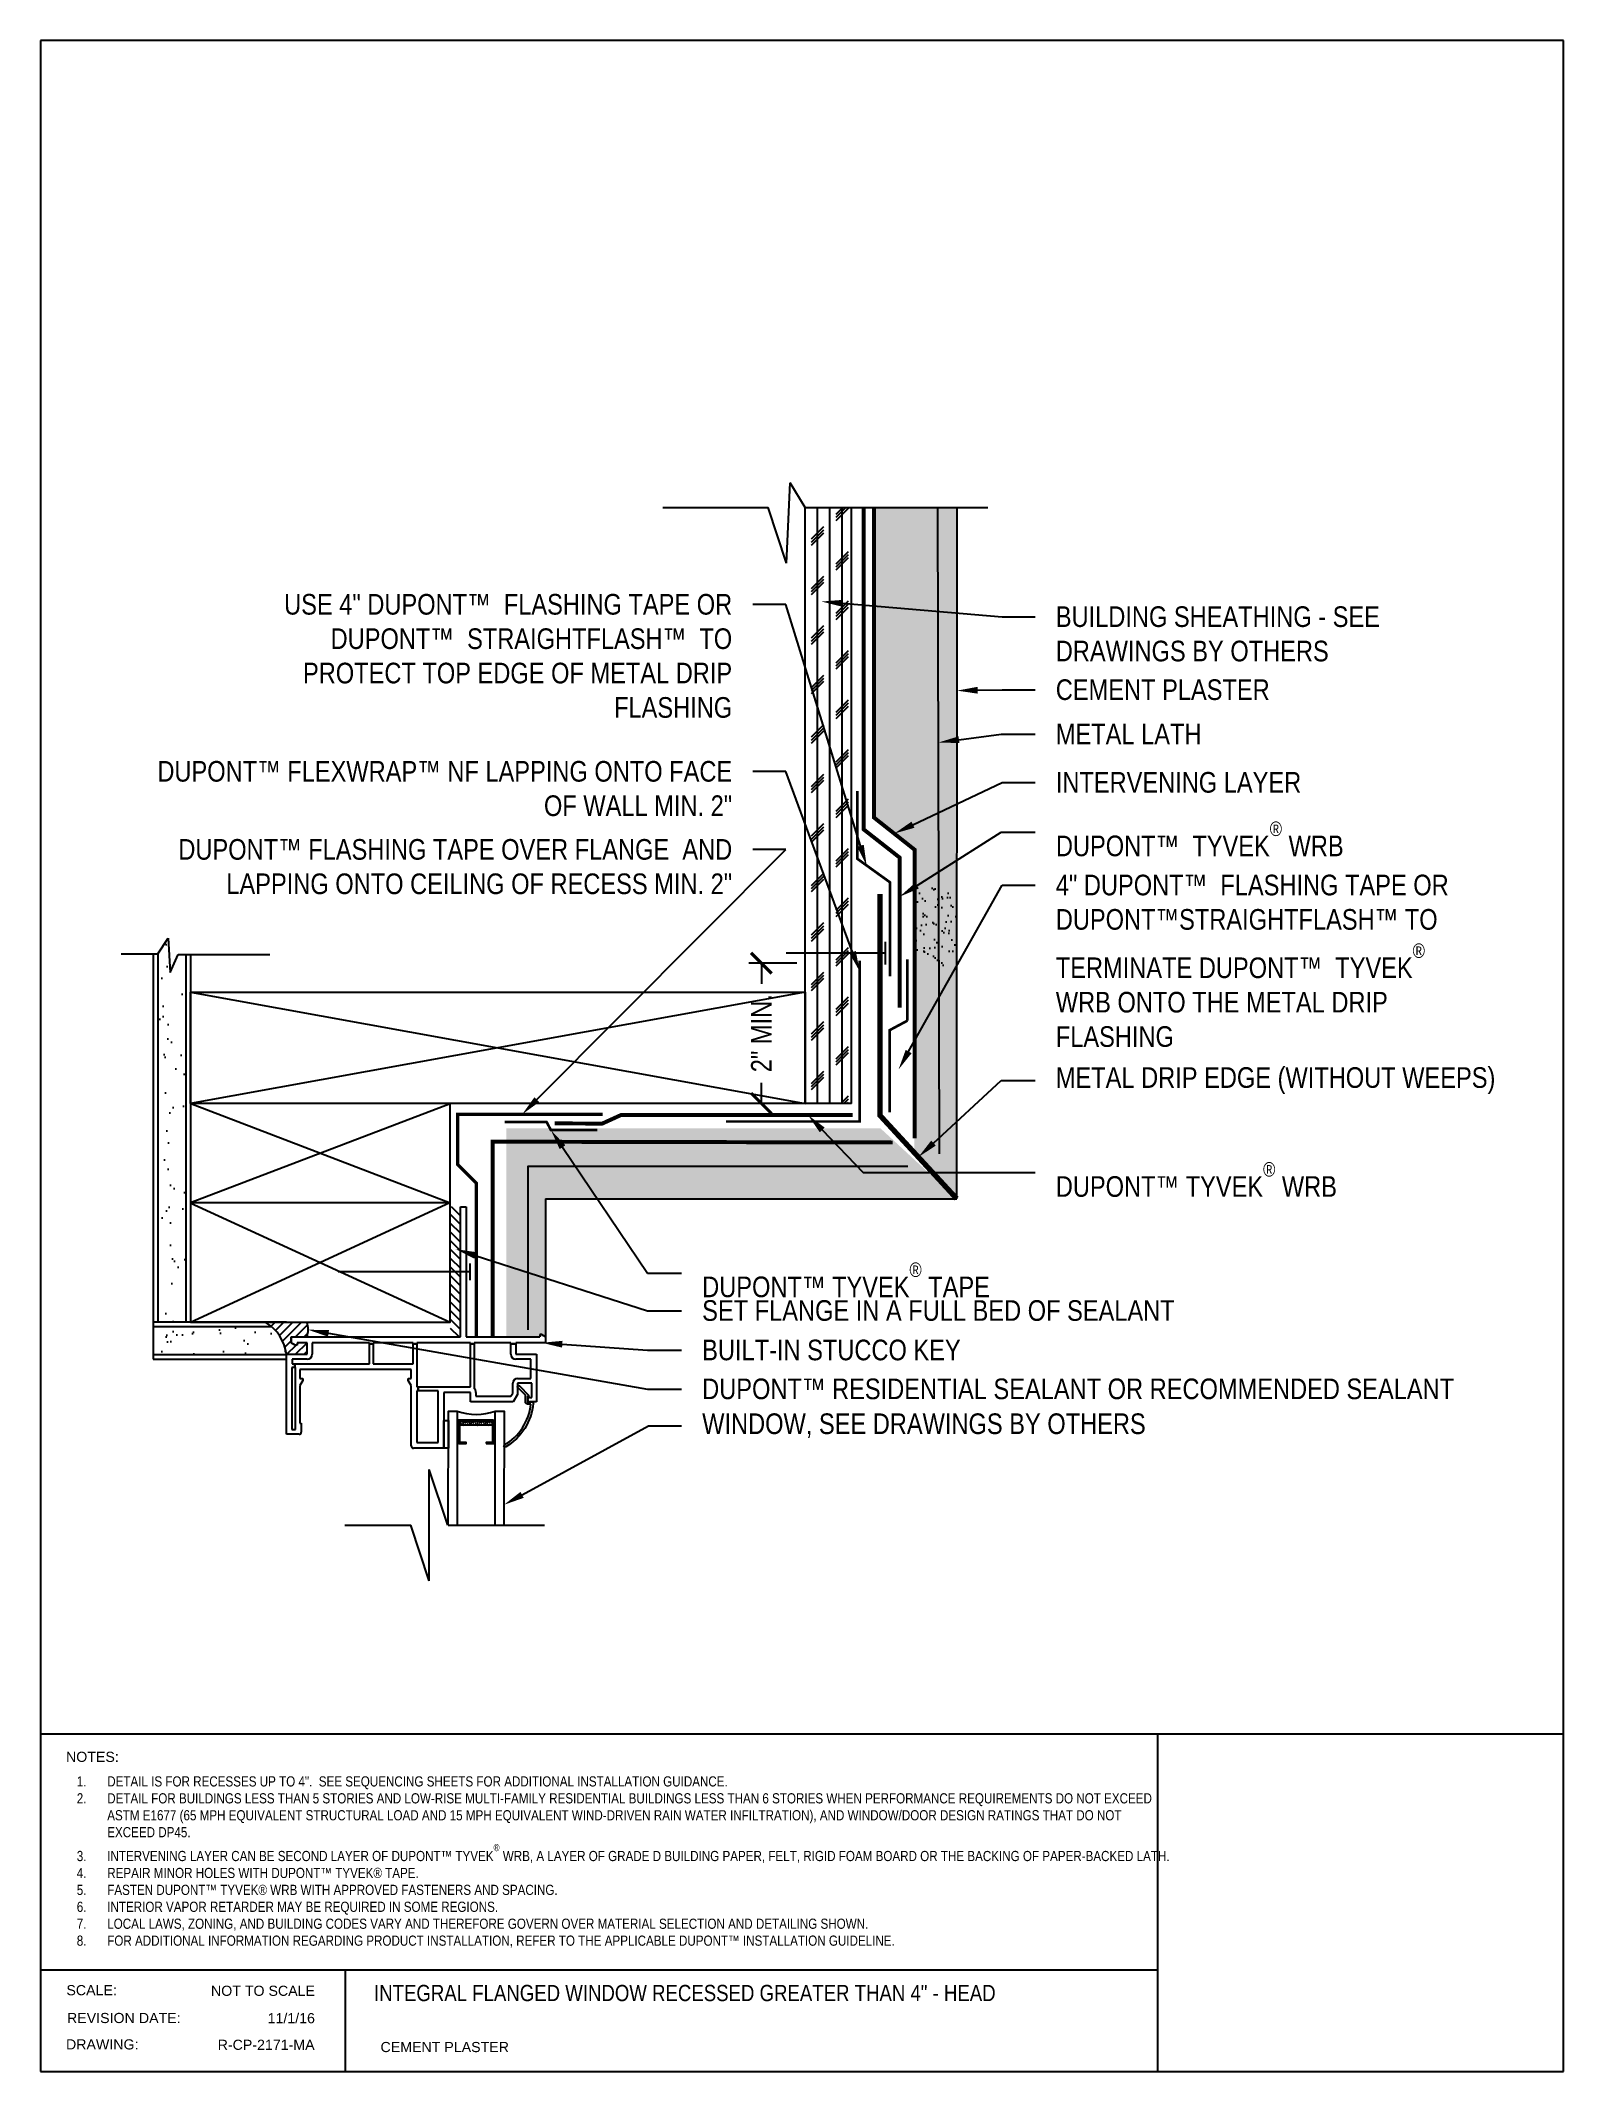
# Paper-space layout 'Title Block' of a CAD drawing. Header units: inches. Extents: x 0.3 to 7.8, y 0.1 to 10.1.
# The model-space entities are those that its viewports show. They can reach past a viewport. Long polylines and large blocks are cut down to what shows.
import ezdxf
from ezdxf import colors
from ezdxf.entities.mleader import LeaderData, LeaderLine
from ezdxf.math import Vec2, Vec3

# ---------------------------------------------------------------- set-up
doc = ezdxf.new("R2010")
doc.units = ezdxf.units.IN
doc.header["$MEASUREMENT"] = 0
for name, pattern in [('CENTER2', [1.125, 0.75, -0.125, 0.125, -0.125]), ('CENTER6', [0.4125, 0.3, -0.05, 0.03125, -0.03125]), ('HIDDEN', [0.375, 0.25, -0.125])]:
    doc.linetypes.add(name, pattern=pattern)
doc.layers.add('-ATI-HATCH', color=8, linetype='Continuous')
doc.layers.add('title block', color=7, linetype='Continuous')
for name, color, linetype, lineweight in [('-ATI-WRB', 5, 'CENTER6', 15), ('.ATI-DETAIL', 13, 'Continuous', 25), ('.ATI-HATCH', 8, 'Continuous', 25), ('.ATI-TEXT', 7, 'Continuous', 35), ('ATI-SAM', 4, 'HIDDEN', 15)]:
    doc.layers.add(name, color=color, linetype=linetype, lineweight=lineweight)
doc.styles.add('ATI ARCH 5-32', font='ARIALN.TTF', dxfattribs={"height": 0.15625})
doc.styles.get("Standard").update_dxf_attribs({"font": 'arial.ttf'})
doc.linetypes.add('ZIGZAG', pattern='A,0.0001,-0.2,[131,ltypeshp.shx,S=0.2,R=0,X=-0.2,Y=0],-0.4,[131,ltypeshp.shx,S=0.2,R=180,X=0.2,Y=0],-0.2', length=0.8001)
doc.dimstyles.new('ATI ARCH 5-32', dxfattribs={"dimscale": 12, "dimtxt": 0.15625, "dimasz": 0.15625, "dimexe": 0.09375, "dimexo": 0.0625, "dimgap": 0.09, "dimtad": 0, "dimdec": 4, "dimzin": 0, "dimdsep": 46, "dimlunit": 4, "dimtxsty": 'ATI ARCH 5-32', "dimblk": 'ARCHTICK', "dimcen": 0.09, "dimadec": 0, "dimazin": 0, "dimtfac": 0.8, "dimtdec": 4, "dimtofl": 0, "dimtmove": 0, "dimatfit": 2, "dimfxl": 1, "dimtolj": 1, "dimtzin": 0, "dimarcsym": 0})

# ---------------------------------------------------------------- blocks, each defined once
blk = doc.blocks.new('_ARCHTICK')
at = {"color": 0, "linetype": 'ByBlock', "const_width": 0.15}
blk.add_lwpolyline([(-0.5, -0.5), (0.5, 0.5)], dxfattribs=at)
blk = doc.blocks.new('*D2')
at = {"layer": '.ATI-TEXT', "color": 0, "lineweight": -2, "transparency": 16777216}
for p, q in [((27.511, 14.943), (27.148, 14.943)), ((27.242, 14.943), (27.242, 14.787)), ((27.242, 13.881), (27.242, 14.037)), ((27.511, 13.881), (27.148, 13.881))]:
    blk.add_line(p, q, dxfattribs=at)
at = {"layer": 'Defpoints', "color": 0, "transparency": 16777216}
for p in [(27.574, 14.943), (27.242, 13.881), (27.574, 13.881)]:
    blk.add_point(p, dxfattribs=at)
at = {"layer": '.ATI-TEXT', "color": 0, "lineweight": -2, "transparency": 16777216, "xscale": 0.15625, "yscale": 0.15625, "zscale": 0.15625}
for p, rotation in [((27.242, 14.943), 90), ((27.242, 13.881), 270)]:
    blk.add_blockref('_ARCHTICK', p, dxfattribs=dict(at, rotation=rotation))
at = {"layer": '.ATI-TEXT', "color": 0, "transparency": 16777216, "insert": (27.242, 14.412), "char_height": 0.15625, "attachment_point": 5, "rotation": 90, "style": 'ATI ARCH 5-32'}
blk.add_mtext('\\A1;2" MIN.', dxfattribs=at)

msp = doc.modelspace()

# ---------------------------------------------------------------- hatches: boundary and pattern name
at = {"layer": '-ATI-HATCH'}
h = msp.add_hatch(dxfattribs=at)
h.set_pattern_fill('AR-SAND', color=256, scale=0.07)
h.set_pattern_definition([(217.5, (6.44756, 9.43001), (0.00440954, -0.13487766), [0, -0.1064, 0, -0.119, 0, -0.11375]), (187.5, (6.44756, 9.43), (-0.1238844, -0.1975502), [0, -0.0574, 0, -0.0959, 0, -0.03675]), (147.5, (6.53366, 9.43001), (-0.21798993, -0.00039613), [0, -0.035, 0, -0.126, 0, -0.1645]), (137.5, (6.53366, 9.43), (-0.2104289, -0.0614373), [0, -0.0175, 0, -0.0826, 0, -0.0945])])
h.paths.add_polyline_path([(25.31043, 12.1122), (25.60596, 12.11226), (25.60625, 13.15892), (28.722, 13.15892), (28.14567, 13.69084), (25.31043, 13.69084)])
h.paths.add_polyline_path([(28.722, 13.15892), (28.72495, 18.39432), (28.09462, 18.39432), (28.09462, 16.04687), (28.40476, 15.80139), (28.40032, 13.50813)])
at = {"layer": '.ATI-HATCH'}
h = msp.add_hatch(dxfattribs=at)
h.set_pattern_fill('CORK', color=256, scale=0.75, angle=-90)
h.set_pattern_definition([(270, (24.47998, 16.51583), (0.09375, -4e-17), []), (45, (24.4331, 16.46896), (-0.1875, 0.1875), [0.132583, -0.132583]), (45, (24.4331, 16.44552), (-0.1875, 0.1875), [0.132583, -0.132583]), (45, (24.4331, 16.42208), (-0.1875, 0.1875), [0.132583, -0.132583])])
h.paths.add_polyline_path([(27.57373, 13.88051), (27.92529, 13.88051), (27.92529, 18.39432), (27.57373, 18.39432)])
h = msp.add_hatch(dxfattribs=at)
h.set_pattern_fill('AR-SAND', color=256, scale=0.07)
h.set_pattern_definition([(37.5, (2.30831, -258.62311), (-0.004409535, 0.134877664), [0, -0.1064, 0, -0.119, 0, -0.11375]), (7.5, (2.30831, -258.62311), (0.12388437, 0.19755022), [0, -0.0574, 0, -0.0959, 0, -0.03675]), (327.5, (2.22221, -258.62311), (0.21798993, 0.000396134), [0, -0.035, 0, -0.126, 0, -0.1645]), (317.5, (2.22221, -258.62311), (0.21042886, 0.06143729), [0, -0.0175, 0, -0.0826, 0, -0.0945])])
h.paths.add_polyline_path([(28.72334, 15.53394), (28.40476, 15.53394), (28.40476, 14.89552), (28.6619, 14.89552), (28.723, 14.93421)])
h.paths.add_polyline_path([(28.05864, 14.90775), (29.78719, 14.90775), (29.78719, 15.49622), (28.05864, 15.49622)], flags=9)
h = msp.add_hatch(dxfattribs=at)
h.set_pattern_fill('AR-SAND', color=256, scale=0.15)
h.set_pattern_definition([(37.5, (-149.05568, -426.27364), (-0.009449, 0.28902357), [0, -0.228, 0, -0.255, 0, -0.24375]), (7.5, (-149.05568, -426.27364), (0.2654665, 0.4233219), [0, -0.123, 0, -0.2055, 0, -0.07875]), (327.5, (-149.24018, -426.27364), (0.46712128, 0.00084886), [0, -0.075, 0, -0.27, 0, -0.3525]), (317.5, (-149.24018, -426.27364), (0.450919, 0.13165133), [0, -0.0375, 0, -0.177, 0, -0.2025])])
h.paths.add_polyline_path([(22.66934, 11.94274), (22.88027, 11.94274), (22.88027, 15.00983), (22.82256, 15.00983), (22.76329, 14.87251), (22.74712, 15.13369), (22.66934, 15.01252)])
h = msp.add_hatch(dxfattribs=at)
h.set_pattern_fill('ANSI31', color=256, scale=0.375, angle=-90)
h.set_pattern_definition([(315, (0.743957, -257.748383), (0.03314563, 0.03314563), [])])
h.paths.add_polyline_path([(24.96237, 12.60439), (24.88728, 12.60439), (24.88728, 12.1122), (24.96237, 12.1122)])
h.paths.add_polyline_path([(24.96237, 13.09658), (24.88728, 13.09658), (24.88728, 12.60439), (24.96237, 12.60439)])
h = msp.add_hatch(dxfattribs=at)
h.set_pattern_fill('AR-SAND', color=256, scale=0.15, angle=-180)
h.set_pattern_definition([(217.5, (197.98048, 455.01346), (0.009449, -0.28902357), [0, -0.228, 0, -0.255, 0, -0.24375]), (187.5, (197.9805, 455.01346), (-0.2654665, -0.4233219), [0, -0.123, 0, -0.2055, 0, -0.07875]), (147.5, (198.16498, 455.01346), (-0.46712128, -0.00084886), [0, -0.075, 0, -0.27, 0, -0.3525]), (137.5, (198.165, 455.01346), (-0.450919, -0.13165133), [0, -0.0375, 0, -0.177, 0, -0.2025])])
h.paths.add_polyline_path([(23.64373, 11.9779), (23.64373, 12.18883), (22.63437, 12.18883), (22.63437, 11.9779)])
h = msp.add_hatch(dxfattribs=at)
h.set_pattern_fill('ANSI31', color=256, scale=0.375)
h.set_pattern_definition([(45, (-150.734725, -430.88013), (-0.0331456304, 0.0331456304), [])])
edge = h.paths.add_edge_path()
edge.add_line((23.80123, 12.1122), (23.6803, 12.1122))
edge.add_line((23.6803, 12.1122), (23.6803, 12.0672))
edge.add_line((23.6803, 12.0672), (23.70955, 12.05033))
edge.add_line((23.70955, 12.05033), (23.72361, 12.05033))
edge.add_line((23.72361, 12.05033), (23.72361, 12.0672))
edge.add_line((23.72361, 12.0672), (23.80123, 12.0672))
edge.add_line((23.80123, 12.0672), (23.80123, 11.98001))
edge.add_line((23.80123, 11.98001), (23.64373, 11.98001))
edge.add_arc((23.31331, 11.93669), 0.33325, 7.469359, 57.96263)
edge.add_line((23.49009, 12.21919), (23.80123, 12.21919))
edge.add_arc((23.59907, 12.1657), 0.20912, -14.821524, 14.821524, ccw=False)
h = msp.add_hatch(dxfattribs=at)
h.set_pattern_fill('DASH', color=256, scale=0.084375, angle=30, style=0)
h.set_pattern_definition([(330, (21.301677, 12.730026), (0.003860424, -0.0144073), [0.010546875, -0.010546875])])
h.paths.add_polyline_path([(25.20404, 11.44386), (24.95837, 11.44386), (24.95837, 11.47181), (25.20404, 11.47181)])
edge = h.paths.add_edge_path(flags=17)
edge.add_line((25.20404, 11.44386), (24.95837, 11.44386))

# ---------------------------------------------------------------- linework, layer by layer
at = {"layer": '-ATI-WRB', "linetype": 'CENTER6', "ltscale": 0.75, "const_width": 0.03}
for points in [[(28.01786, 18.39432), (28.01786, 17.28507), (28.01786, 17.10447), (28.01786, 15.9561), (28.28987, 15.74291), (28.28987, 14.60639)], [(25.67504, 13.72898), (26.03667, 13.72783), (26.17652, 13.7917), (27.93398, 13.79295)]]:
    msp.add_lwpolyline(points, dxfattribs=at)
at = {"layer": '.ATI-DETAIL'}
for p, q in [((27.4331, 17.97244), (27.46126, 18.58302)), ((27.57373, 18.39432), (27.46126, 18.58302)), ((26.49573, 18.39432), (27.29248, 18.39432)), ((27.4331, 17.97244), (27.29248, 18.39432)), ((27.57373, 13.88051), (27.57373, 18.39432)), ((27.57373, 18.39432), (28.95722, 18.39432)), ((27.92529, 13.88051), (27.92529, 18.39432)), ((28.722, 13.15892), (28.72495, 18.39432)), ((22.66934, 15.01252), (22.74712, 15.13369)), ((22.74712, 15.13369), (22.76329, 14.87251)), ((28.1812, 15.10359), (28.1812, 14.93306)), ((22.39216, 15.01252), (22.66934, 15.01252)), ((22.63418, 15.01252), (22.63437, 12.22399)), ((22.76329, 14.87251), (22.82256, 15.00983)), ((22.82256, 15.00983), (23.51769, 15.00983)), ((22.91543, 15.00983), (22.91562, 12.22399)), ((22.91543, 14.72426), (27.57373, 13.88051)), ((27.57373, 14.72426), (22.91543, 13.88051)), ((27.92529, 13.88051), (27.57373, 13.88051)), ((24.96237, 12.1122), (24.96237, 13.09658)), ((24.96237, 13.09658), (25.00456, 13.09658)), ((25.00456, 13.09658), (25.00456, 12.1122)), ((25.60577, 13.15892), (28.722, 13.15805)), ((25.60577, 13.15892), (25.60596, 12.1122)), ((22.91562, 12.22399), (22.63437, 12.22399)), ((23.64373, 12.22399), (22.63437, 12.22399)), ((22.63437, 12.22399), (22.63437, 11.94274)), ((23.6803, 12.0672), (23.6803, 12.1122)), ((23.6803, 12.1122), (24.96237, 12.1122)), ((23.6803, 12.1122), (23.6803, 12.0672)), ((23.6803, 12.0672), (23.6803, 12.1122)), ((23.6803, 12.1122), (23.6803, 12.0672)), ((23.6803, 12.0672), (23.6803, 12.1122)), ((23.70952, 12.05033), (23.6803, 12.0672)), ((23.72359, 12.05033), (23.70952, 12.05033)), ((23.80123, 12.0672), (23.72359, 12.0672)), ((23.72359, 12.0672), (23.72359, 12.05033)), ((23.80123, 11.98001), (23.80123, 12.0672)), ((24.27261, 12.0672), (23.8378, 12.0672)), ((23.8378, 12.0672), (23.8378, 11.98001)), ((24.27261, 12.05979), (24.27261, 12.0672)), ((24.30073, 12.05979), (24.27261, 12.05979)), ((24.27261, 11.90801), (24.27261, 12.05979)), ((24.27261, 12.05979), (24.30073, 12.05979)), ((24.6028, 12.0672), (24.30073, 12.0672)), ((24.30073, 12.0672), (24.30073, 12.05979)), ((24.30073, 12.05979), (24.30073, 11.90801)), ((24.6028, 12.05979), (24.6028, 12.0672)), ((24.63092, 12.05979), (24.6028, 12.05979)), ((24.6028, 11.90801), (24.6028, 12.05979)), ((24.6028, 12.05979), (24.63092, 12.05979)), ((25.03761, 12.0672), (24.63092, 12.0672)), ((24.63092, 12.0672), (24.63092, 12.05979)), ((24.63092, 12.05979), (24.63092, 11.73251)), ((25.00456, 12.1122), (25.56267, 12.1122)), ((25.03761, 12.05979), (25.03761, 12.0672)), ((25.03761, 12.05979), (25.06573, 12.05979)), ((25.06573, 12.05979), (25.03761, 12.05979)), ((25.03761, 11.73251), (25.03761, 12.05979)), ((25.34417, 12.0672), (25.06573, 12.0672)), ((25.06573, 12.0672), (25.06573, 12.05979)), ((25.06573, 12.05979), (25.06573, 11.72177)), ((25.34417, 12.05979), (25.34417, 12.0672)), ((25.34417, 11.98001), (25.34417, 12.05979)), ((25.34417, 12.05979), (25.38073, 12.05979)), ((25.38073, 12.05979), (25.34417, 12.05979)), ((25.60596, 12.0672), (25.38073, 12.0672)), ((25.38073, 12.0672), (25.38073, 12.05979)), ((25.38073, 12.05979), (25.38073, 11.98001)), ((25.57673, 12.12908), (25.56267, 12.12908)), ((25.56267, 12.12908), (25.56267, 12.1122)), ((25.60596, 12.1122), (25.57673, 12.12908)), ((25.60596, 12.1122), (25.60596, 12.0672)), ((22.63437, 11.94274), (23.64373, 11.94274)), ((23.64373, 11.37364), (23.64373, 11.98001)), ((23.64373, 11.98001), (23.80123, 11.98001)), ((23.7069, 11.87989), (23.68311, 11.87989)), ((23.68311, 11.87989), (23.68311, 11.4102)), ((23.80123, 11.94345), (23.68592, 11.94345)), ((23.68592, 11.94345), (23.68592, 11.90801)), ((23.68592, 11.90801), (23.7069, 11.90801)), ((23.7069, 11.90801), (23.7069, 11.87989)), ((23.7069, 11.87989), (23.7069, 11.90801)), ((23.7069, 11.90801), (24.27261, 11.90801)), ((23.71123, 11.87989), (23.7069, 11.87989)), ((23.71123, 11.4102), (23.71123, 11.87989)), ((24.58873, 11.86583), (23.74498, 11.86583)), ((23.74498, 11.86583), (23.74498, 11.79551)), ((24.30073, 11.90801), (24.6028, 11.90801)), ((24.58873, 11.79551), (24.58873, 11.86583)), ((25.38073, 11.98001), (25.53823, 11.98001)), ((25.49605, 11.94345), (25.38073, 11.94345)), ((25.49605, 11.7972), (25.49605, 11.94345)), ((25.53823, 11.98001), (25.53823, 11.62001)), ((23.74498, 11.79551), (23.76748, 11.79551)), ((23.76748, 11.78145), (23.74498, 11.74248)), ((23.74498, 11.74248), (23.74498, 11.45801)), ((23.76748, 11.79551), (23.76748, 11.78145)), ((24.56623, 11.78145), (24.56623, 11.79551)), ((24.56623, 11.79551), (24.58873, 11.79551)), ((24.58873, 11.74248), (24.56623, 11.78145)), ((24.58873, 11.28533), (24.58873, 11.74248)), ((24.63092, 11.73251), (24.64057, 11.73251)), ((24.64057, 11.70439), (24.63092, 11.70439)), ((24.63092, 11.70439), (24.63092, 11.31064)), ((24.64057, 11.73251), (24.64057, 11.70439)), ((24.64057, 11.70439), (24.64057, 11.73251)), ((24.64057, 11.73251), (25.03761, 11.73251)), ((24.79292, 11.70439), (24.64057, 11.70439)), ((24.79292, 11.31064), (24.79292, 11.70439)), ((25.35823, 11.68606), (25.35823, 11.76064)), ((25.3948, 11.7972), (25.49605, 11.7972)), ((25.50167, 11.76064), (25.3948, 11.76064)), ((25.3948, 11.76064), (25.3948, 11.67626)), ((25.50167, 11.65376), (25.50167, 11.76064)), ((25.03761, 11.69033), (24.83511, 11.69033)), ((24.83511, 11.69033), (24.83511, 11.26845)), ((25.03761, 11.62001), (25.03761, 11.69033)), ((25.36232, 11.62001), (25.03761, 11.62001)), ((25.0798, 11.69033), (25.0798, 11.6622)), ((25.0798, 11.6622), (25.34446, 11.6622)), ((25.34446, 11.6622), (25.35823, 11.68606)), ((25.3948, 11.67626), (25.36232, 11.62001)), ((25.48761, 11.65376), (25.50167, 11.65376)), ((25.53823, 11.62001), (25.48761, 11.62001)), ((23.68311, 11.4102), (23.71123, 11.4102)), ((23.74498, 11.45801), (23.75623, 11.45801)), ((23.75623, 11.45801), (23.75623, 11.39051)), ((24.959, 11.48081), (24.93664, 11.48081)), ((25.20341, 11.48081), (25.22577, 11.48081)), ((23.73936, 11.37364), (23.64373, 11.37364)), ((24.83511, 11.26845), (24.60561, 11.26845)), ((24.63092, 11.31064), (24.79292, 11.31064)), ((24.959, 11.30362), (24.93664, 11.30362)), ((25.20341, 11.30362), (25.22577, 11.30362)), ((24.86669, 10.68463), (24.72607, 11.10651)), ((24.72607, 10.26276), (24.72607, 11.10651)), ((24.08643, 10.68463), (24.58544, 10.68463)), ((24.72607, 10.26276), (24.58544, 10.68463)), ((24.87007, 10.68445), (25.59945, 10.68445))]:
    msp.add_line(p, q, dxfattribs=at)
at = {"layer": '.ATI-DETAIL', "ltscale": 0.5}
for p, q in [((22.91562, 13.12946), (24.88491, 13.87867)), ((22.91888, 13.87981), (24.88289, 13.12798)), ((22.91328, 13.12946), (24.87602, 13.12946)), ((22.91358, 13.12852), (24.88402, 12.22388)), ((22.91547, 12.22411), (24.88233, 13.12918)), ((22.91772, 13.12902), (24.88046, 13.12902))]:
    msp.add_line(p, q, dxfattribs=at)
at = {"layer": '.ATI-DETAIL', "linetype": 'CENTER2', "ltscale": 0.75, "const_width": 0.03}
for points in [[(28.09462, 18.39432), (28.09462, 17.41457), (28.09462, 17.11052), (28.09462, 16.04687), (28.40476, 15.80139), (28.40476, 13.61574)], [(25.20683, 12.1122), (25.20683, 13.59072), (28.23777, 13.58458), (28.23777, 13.58458)]]:
    msp.add_lwpolyline(points, dxfattribs=at)
at = {"layer": '.ATI-DETAIL', "linetype": 'ZIGZAG', "ltscale": 0.2}
for points in [[(28.59298, 13.49819), (28.57994, 18.39432)], [(28.35268, 13.40343), (25.47355, 13.40343), (25.47355, 12.16637)]]:
    msp.add_lwpolyline(points, dxfattribs=at)
at = {"layer": '.ATI-DETAIL', "linetype": 'Continuous', "const_width": 0.04}
msp.add_lwpolyline([(28.722, 13.15892), (28.722, 13.15892), (28.14161, 13.78898), (28.14161, 15.46621)], dxfattribs=at)
at = {"layer": '.ATI-DETAIL'}
for points in [[(28.1812, 15.01833), (27.4307, 15.01833)], [(25.03557, 12.54189), (25.03557, 12.66689)], [(25.03557, 12.60439), (24.03557, 12.60439)]]:
    msp.add_lwpolyline(points, dxfattribs=at)
for points in [[(27.57373, 13.88051), (22.91543, 13.88051), (22.91543, 14.72426), (27.57373, 14.72426)], [(24.88418, 13.88051), (22.91543, 13.88051), (22.91562, 12.22399), (24.88437, 12.22399)], [(25.20404, 11.44386), (24.95837, 11.44386), (24.95837, 11.47181), (25.20404, 11.47181)]]:
    msp.add_lwpolyline(points, close=True, dxfattribs=at)
msp.add_lwpolyline([(25.49634, 11.60314), (25.47073, 11.60314, -0.41421356), (25.45386, 11.62001), (25.45386, 11.66994), (25.39712, 11.72951, -1), (25.40934, 11.74115), (25.47917, 11.66783), (25.47073, 11.65939), (25.47073, 11.62001), (25.5064, 11.62001, -0.53433101), (25.5142, 11.60835, -0.24015552), (25.30468, 11.27883), (25.30354, 11.27821, -0.94843788), (25.29491, 11.29268, 0.23691245)], format="xyb", close=True, dxfattribs=at)
at = {"layer": '.ATI-DETAIL', "linetype": 'Continuous'}
for points in [[(24.87007, 10.68463), (24.87027, 11.54972), (24.93664, 11.54972), (24.93645, 10.68463)], [(25.22557, 10.68463), (25.22577, 11.54972), (25.29214, 11.54972), (25.29195, 10.68463)]]:
    msp.add_lwpolyline(points, dxfattribs=at)
msp.add_lwpolyline([(24.83539, 11.4794), (24.87027, 11.4794), (24.87027, 11.26847), (24.83539, 11.26847)], close=True, dxfattribs=at)
at = {"layer": '.ATI-DETAIL', "flags": 128}
msp.add_lwpolyline([(25.15679, 11.30362), (25.20741, 11.30362, 0.41421356), (25.21304, 11.30925), (25.21304, 11.47519, 0.41421356), (25.20741, 11.48081), (24.95499, 11.48081, 0.41421356), (24.94937, 11.47519), (24.94937, 11.30925, 0.41421356), (24.95499, 11.30362), (25.00562, 11.30362), (25.00562, 11.31262), (24.95837, 11.31262), (24.95837, 11.47181), (25.20404, 11.47181), (25.20404, 11.31262), (25.15679, 11.31262)], format="xyb", close=True, dxfattribs=at)
at = {"layer": '.ATI-DETAIL'}
for centre, radius, start, end in [((23.31331, 11.93669), 0.33325, 7.469359, 57.96263), ((23.59907, 12.1657), 0.20912, 345.178476, 14.821524), ((23.80123, 11.98001), 0.03656, 270, 360), ((25.38073, 11.98001), 0.03656, 180, 270), ((25.03761, 11.69033), 0.04219, 0, 48.189685), ((25.3948, 11.76064), 0.03656, 90, 180), ((25.0812, 11.95634), 0.43155, 250.428506, 289.571494), ((25.48761, 11.63689), 0.01687, 90, 269.999934), ((23.73936, 11.39051), 0.01687, 270, 0), ((24.60561, 11.28533), 0.01687, 180, 270)]:
    msp.add_arc(centre, radius, start, end, dxfattribs=at)
at = {"layer": '.ATI-HATCH'}
for p, q in [((22.66934, 15.01252), (22.66953, 12.22399)), ((22.88027, 15.00983), (22.88046, 12.22399)), ((23.53121, 12.18883), (22.63437, 12.18883)), ((22.63437, 11.9779), (23.64373, 11.9779))]:
    msp.add_line(p, q, dxfattribs=at)
at = {"layer": 'ATI-SAM'}
for points, const_width in [([(27.96978, 16.24618), (27.96978, 15.73347), (28.21575, 15.55639), (28.21575, 14.84296)], 0.02), ([(26.97334, 13.74362), (27.9875, 13.74362), (27.9875, 14.96144)], 0.02), ([(28.34884, 14.97277), (28.34884, 14.50744)], 0.02), ([(28.34884, 14.50744), (28.214, 14.43536), (28.214, 13.81293)], 0.02), ([(25.08229, 12.1122), (25.08229, 13.27722), (24.94167, 13.41785), (24.94151, 13.79783), (26.03842, 13.79877)], 0.025), ([(25.99817, 13.67822), (25.64763, 13.67822), (25.61481, 13.73961), (25.2976, 13.7395)], 0.02)]:
    msp.add_lwpolyline(points, dxfattribs=dict(at, const_width=const_width))

# ---------------------------------------------------------------- dimensions: what is measured, and where the dimension line sits
at = {"layer": '.ATI-TEXT'}
dim = msp.add_linear_dim(base=(27.24178, 13.88051), p1=(27.57373, 14.94336), p2=(27.57373, 13.88051), angle=90, text='2" MIN.', dimstyle='ATI ARCH 5-32', override={"dimscale": 0, "dimtix": 0, "dimtofl": 0, "dimtmove": 0, "dimatfit": 2}, dxfattribs=at)
dim.commit()
dim.dimension.update_dxf_attribs({"geometry": '*D2', "text_midpoint": (27.24178, 14.41193)})

# ---------------------------------------------------------------- leaders
ml = msp.add_multileader_mtext('Standard', dxfattribs=at)
ml.set_content('USE 4" DUPONT™  FLASHING TAPE OR DUPONT™  STRAIGHTFLASH™  TO PROTECT TOP EDGE OF METAL DRIP FLASHING', color=7, style='ATI ARCH 5-32')
ml.set_leader_properties(color=7)
ml.build(insert=Vec2(0, 0))
ml.multileader.update_dxf_attribs({"dogleg_length": 0.25, "arrow_head_size": 0.15625})
ctx = ml.context
ctx.base_point, ctx.char_height, ctx.arrow_head_size, ctx.landing_gap_size, ctx.plane_origin = Vec3(23.48562, 17.66045), 0.15625, 0.15625, 0.15625, Vec3(22.67417, 15.23121)
ctx.text_align_type = 2
notes = []
notes.append((ctx, [(1, (1, 1, 0), (27.4271, 17.66045), (-1, 0), 0.25, [(0, [(28.03961, 15.6832)], 0, [])])]))
ctx.mtext.insert, ctx.mtext.width, ctx.mtext.alignment, ctx.mtext.flow_direction = Vec3(27.02085, 17.73991), 3.8625952, 3, 5
ml = msp.add_multileader_mtext('Standard', dxfattribs=at)
ml.set_content('BUILDING SHEATHING - SEE DRAWINGS BY OTHERS', color=7, style='ATI ARCH 5-32')
ml.set_leader_properties(color=7)
ml.build(insert=Vec2(0, 0))
ml.multileader.update_dxf_attribs({"dogleg_length": 0.25, "arrow_head_size": 0.15625})
ctx = ml.context
ctx.base_point, ctx.char_height, ctx.arrow_head_size, ctx.landing_gap_size, ctx.plane_origin = Vec3(29.31685, 17.56689), 0.15625, 0.15625, 0.15625, Vec3(26.83831, 17.89545)
notes.append((ctx, [(0, (1, 1, 0), (29.06685, 17.56689), (1, 0), 0.25, [(0, [(27.6983, 17.68266)], 0, [])])]))
ctx.mtext.insert, ctx.mtext.width, ctx.mtext.flow_direction = Vec3(29.4731, 17.64635), 3.2081907, 5
ml = msp.add_multileader_mtext('Standard', dxfattribs=at)
ml.set_content('CEMENT PLASTER', color=7, style='ATI ARCH 5-32')
ml.set_leader_properties(color=7)
ml.build(insert=Vec2(0, 0))
ml.multileader.update_dxf_attribs({"dogleg_length": 0.25, "arrow_head_size": 0.15625})
ctx = ml.context
ctx.base_point, ctx.char_height, ctx.arrow_head_size, ctx.landing_gap_size, ctx.plane_origin = Vec3(29.31685, 17.01379), 0.15625, 0.15625, 0.15625, Vec3(28.20587, 16.9919)
notes.append((ctx, [(0, (1, 1, 0), (29.06685, 17.01379), (1, 0), 0.25, [(0, [(28.72417, 17.00792)], 0, [])])]))
ctx.mtext.insert, ctx.mtext.flow_direction = Vec3(29.4731, 17.09325), 5
ml = msp.add_multileader_mtext('Standard', dxfattribs=at)
ml.set_content('METAL LATH', color=7, style='ATI ARCH 5-32')
ml.set_leader_properties(color=7)
ml.build(insert=Vec2(0, 0))
ml.multileader.update_dxf_attribs({"dogleg_length": 0.25842, "arrow_head_size": 0.15625})
ctx = ml.context
ctx.base_point, ctx.char_height, ctx.arrow_head_size, ctx.landing_gap_size, ctx.plane_origin = Vec3(29.31685, 16.67816), 0.15625, 0.15625, 0.15625, Vec3(26.95227, 12.60219)
notes.append((ctx, [(0, (1, 1, 0), (29.05843, 16.67816), (1, 0), 0.25842, [(0, [(28.58468, 16.61503)], 0, [])])]))
ctx.mtext.insert, ctx.mtext.flow_direction = Vec3(29.4731, 16.75634), 5
ml = msp.add_multileader_mtext('Standard', dxfattribs=at)
ml.set_content('DUPONT™ FLEXWRAP™ NF LAPPING ONTO FACE OF WALL MIN. 2"', color=7, style='ATI ARCH 5-32')
ml.set_leader_properties(color=7)
ml.build(insert=Vec2(0, 0))
ml.multileader.update_dxf_attribs({"dogleg_length": 0.25, "arrow_head_size": 0.15625})
ctx = ml.context
ctx.base_point, ctx.char_height, ctx.arrow_head_size, ctx.landing_gap_size, ctx.plane_origin = Vec3(22.53192, 16.39515), 0.15625, 0.15625, 0.15625, Vec3(22.67417, 13.43016)
ctx.text_align_type = 2
notes.append((ctx, [(1, (1, 1, 0), (27.4271, 16.39515), (-1, 0), 0.25, [(0, [(27.9875, 14.8803)], 0, [])])]))
ctx.mtext.insert, ctx.mtext.width, ctx.mtext.alignment, ctx.mtext.flow_direction = Vec3(27.02085, 16.47461), 4.5435515, 3, 5
ml = msp.add_multileader_mtext('Standard', dxfattribs=at)
ml.set_content('INTERVENING LAYER', color=7, style='ATI ARCH 5-32')
ml.set_leader_properties(color=7)
ml.build(insert=Vec2(0, 0))
ml.multileader.update_dxf_attribs({"dogleg_length": 0.25, "arrow_head_size": 0.15625})
ctx = ml.context
ctx.base_point, ctx.char_height, ctx.arrow_head_size, ctx.landing_gap_size, ctx.plane_origin = Vec3(29.31685, 16.31169), 0.15625, 0.15625, 0.15625, Vec3(28.36412, 15.81614)
notes.append((ctx, [(0, (1, 1, 0), (29.06685, 16.31169), (1, 0), 0.25, [(0, [(28.24969, 15.92501)], 0, [])])]))
ctx.mtext.insert, ctx.mtext.flow_direction = Vec3(29.4731, 16.39115), 5
ml = msp.add_multileader_mtext('Standard', dxfattribs=at)
ml.set_content('DUPONT™  TYVEK{\\A1;\\H0.7x;\\S®^ ;} WRB ', color=7, style='ATI ARCH 5-32')
ml.set_leader_properties(color=7)
ml.build(insert=Vec2(0, 0))
ml.multileader.update_dxf_attribs({"dogleg_length": 0.25, "arrow_head_size": 0.15625})
ctx = ml.context
ctx.base_point, ctx.char_height, ctx.arrow_head_size, ctx.landing_gap_size, ctx.plane_origin = Vec3(29.31772, 15.93623), 0.15625, 0.15625, 0.15625, Vec3(27.17957, 17.08841)
notes.append((ctx, [(0, (1, 1, 0), (29.06007, 15.93623), (1, 0), 0.25765, [(0, [(28.28987, 15.44676)], 0, [])])]))
ctx.mtext.insert, ctx.mtext.flow_direction = Vec3(29.47397, 16.01569), 5
ml = msp.add_multileader_mtext('Standard', dxfattribs=at)
ml.set_content('DUPONT™ FLASHING TAPE OVER FLANGE  AND LAPPING ONTO CEILING OF RECESS MIN. 2"', color=7, style='ATI ARCH 5-32')
ml.set_leader_properties(color=7)
ml.build(insert=Vec2(0, 0))
ml.multileader.update_dxf_attribs({"dogleg_length": 0.25, "arrow_head_size": 0.15625})
ctx = ml.context
ctx.base_point, ctx.char_height, ctx.arrow_head_size, ctx.landing_gap_size, ctx.plane_origin = Vec3(22.69104, 15.80359), 0.15625, 0.15625, 0.15625, Vec3(22.67417, 12.8386)
ctx.text_align_type = 2
notes.append((ctx, [(1, (1, 1, 0), (27.4271, 15.80359), (-1, 0), 0.25, [(0, [(25.43083, 13.79888)], 0, [])])]))
ctx.mtext.insert, ctx.mtext.width, ctx.mtext.alignment, ctx.mtext.flow_direction = Vec3(27.02085, 15.88305), 4.5435515, 3, 5
ml = msp.add_multileader_mtext('Standard', dxfattribs=at)
ml.set_content('\\pxt2;4" DUPONT™  FLASHING TAPE OR DUPONT™STRAIGHTFLASH™ TO TERMINATE DUPONT™  TYVEK{\\A1;\\H0.7x;\\S®^ ;}  WRB ONTO THE METAL DRIP FLASHING', color=7, style='ATI ARCH 5-32')
ml.set_leader_properties(color=7)
ml.build(insert=Vec2(0, 0))
ml.multileader.update_dxf_attribs({"dogleg_length": 0.25, "arrow_head_size": 0.15625})
ctx = ml.context
ctx.base_point, ctx.char_height, ctx.arrow_head_size, ctx.landing_gap_size, ctx.plane_origin = Vec3(29.31685, 15.53382), 0.15625, 0.15625, 0.15625, Vec3(28.36412, 14.72932)
notes.append((ctx, [(0, (1, 1, 0), (29.06685, 15.53382), (1, 0), 0.25, [(0, [(28.28142, 14.13723)], 0, [])])]))
ctx.mtext.insert, ctx.mtext.width, ctx.mtext.flow_direction = Vec3(29.4731, 15.61328), 3.2081907, 5
ml = msp.add_multileader_mtext('Standard', dxfattribs=at)
ml.set_content('METAL DRIP EDGE (WITHOUT WEEPS)', color=7, style='ATI ARCH 5-32')
ml.set_leader_properties(color=7)
ml.build(insert=Vec2(0, 0))
ml.multileader.update_dxf_attribs({"dogleg_length": 0.25842, "arrow_head_size": 0.15625})
ctx = ml.context
ctx.base_point, ctx.char_height, ctx.arrow_head_size, ctx.landing_gap_size, ctx.plane_origin = Vec3(29.31685, 14.05358), 0.15625, 0.15625, 0.15625, Vec3(28.5951, 13.42326)
notes.append((ctx, [(0, (1, 1, 0), (29.05843, 14.05358), (1, 0), 0.25842, [(0, [(28.4318, 13.47395)], 0, [])])]))
ctx.mtext.insert, ctx.mtext.width, ctx.mtext.flow_direction = Vec3(29.4731, 14.15467), 3.2520885, 5
ml = msp.add_multileader_mtext('Standard', dxfattribs=at)
ml.set_content('DUPONT™ TYVEK{\\A1;\\H0.7x;\\S®^ ;} WRB', color=7, style='ATI ARCH 5-32')
ml.set_leader_properties(color=7)
ml.build(insert=Vec2(0, 0))
ml.multileader.update_dxf_attribs({"dogleg_length": 0.25842, "arrow_head_size": 0.15625})
ctx = ml.context
ctx.base_point, ctx.char_height, ctx.arrow_head_size, ctx.landing_gap_size, ctx.plane_origin = Vec3(29.31685, 13.3561), 0.15625, 0.15625, 0.15625, Vec3(28.5951, 12.93827)
notes.append((ctx, [(0, (1, 1, 0), (28.01332, 13.3561), (1, 0), 1.30353, [(0, [(27.59476, 13.7926)], 0, [])])]))
ctx.mtext.insert, ctx.mtext.width, ctx.mtext.flow_direction = Vec3(29.4731, 13.43556), 3.2520885, 5
ml = msp.add_multileader_mtext('Standard', dxfattribs=at)
ml.set_content('DUPONT™ {\\C256;TYVEK\\A1;\\H0.7x;\\C7;\\S®^ ;} TAPE', color=7, style='ATI ARCH 5-32')
ml.set_leader_properties(color=7)
ml.build(insert=Vec2(0, 0))
ml.multileader.update_dxf_attribs({"dogleg_length": 0.25, "arrow_head_size": 0.15625})
ctx = ml.context
ctx.base_point, ctx.char_height, ctx.arrow_head_size, ctx.landing_gap_size, ctx.plane_origin = Vec3(26.63742, 12.59567), 0.15625, 0.15625, 0.15625, Vec3(31.05258, 10.12512)
notes.append((ctx, [(0, (1, 1, 0), (26.379, 12.59567), (1, 0), 0.25842, [(0, [(25.64763, 13.67822)], 0, [])])]))
ctx.mtext.insert, ctx.mtext.width, ctx.mtext.flow_direction = Vec3(26.79367, 12.67512), 5.9232154, 5
ml = msp.add_multileader_mtext('Standard', dxfattribs=at)
ml.set_content('SET FLANGE IN A FULL BED OF SEALANT', color=7, style='ATI ARCH 5-32')
ml.set_leader_properties(color=7)
ml.build(insert=Vec2(0, 0))
ml.multileader.update_dxf_attribs({"dogleg_length": 0.25, "arrow_head_size": 0.15625})
ctx = ml.context
ctx.base_point, ctx.char_height, ctx.arrow_head_size, ctx.landing_gap_size, ctx.plane_origin = Vec3(26.63742, 12.31028), 0.15625, 0.15625, 0.15625, Vec3(31.09551, 8.88322)
notes.append((ctx, [(0, (1, 1, 0), (26.379, 12.31028), (1, 0), 0.25842, [(0, [(24.9258, 12.77669)], 0, [])])]))
ctx.mtext.insert, ctx.mtext.width, ctx.mtext.defined_height, ctx.mtext.flow_direction = Vec3(26.79367, 12.38973), 3.9787287, 0.43475, 5
ml = msp.add_multileader_mtext('Standard', dxfattribs=at)
ml.set_content('DUPONT™ RESIDENTIAL SEALANT OR RECOMMENDED SEALANT', color=7, style='ATI ARCH 5-32')
ml.set_leader_properties(color=7)
ml.build(insert=Vec2(0, 0))
ml.multileader.update_dxf_attribs({"dogleg_length": 0.25, "arrow_head_size": 0.15625})
ctx = ml.context
ctx.base_point, ctx.char_height, ctx.arrow_head_size, ctx.landing_gap_size, ctx.plane_origin = Vec3(26.63742, 11.71682), 0.15625, 0.15625, 0.15625, Vec3(30.56168, 6.25886)
notes.append((ctx, [(0, (1, 1, 0), (26.379, 11.71682), (1, 0), 0.25842, [(0, [(23.80819, 12.1657)], 0, [])])]))
ctx.mtext.insert, ctx.mtext.width, ctx.mtext.flow_direction = Vec3(26.79367, 11.79628), 5.8472369, 5
ml = msp.add_multileader_mtext('Standard', dxfattribs=at)
ml.set_content('BUILT-IN STUCCO KEY', color=7, style='ATI ARCH 5-32')
ml.set_leader_properties(color=7)
ml.build(insert=Vec2(0, 0))
ml.multileader.update_dxf_attribs({"dogleg_length": 0.25, "arrow_head_size": 0.15625})
ctx = ml.context
ctx.base_point, ctx.char_height, ctx.arrow_head_size, ctx.landing_gap_size, ctx.plane_origin = Vec3(26.63742, 12.01142), 0.15625, 0.15625, 0.15625, Vec3(30.56168, 6.60919)
notes.append((ctx, [(0, (1, 1, 0), (26.379, 12.01142), (1, 0), 0.25842, [(0, [(25.57792, 12.0672)], 0, [])])]))
ctx.mtext.insert, ctx.mtext.width, ctx.mtext.flow_direction = Vec3(26.79367, 12.09088), 2.9865467, 5
ml = msp.add_multileader_mtext('Standard', dxfattribs=at)
ml.set_content('WINDOW, SEE DRAWINGS BY OTHERS', color=7, style='ATI ARCH 5-32')
ml.set_leader_properties(color=7)
ml.build(insert=Vec2(0, 0))
ml.multileader.update_dxf_attribs({"dogleg_length": 0.25, "arrow_head_size": 0.15625})
ctx = ml.context
ctx.base_point, ctx.char_height, ctx.arrow_head_size, ctx.landing_gap_size, ctx.plane_origin = Vec3(26.63742, 11.43847), 0.15625, 0.15625, 0.15625, Vec3(30.21263, 6.0515)
notes.append((ctx, [(0, (1, 1, 0), (26.38742, 11.43847), (1, 0), 0.25, [(0, [(25.29198, 10.84005)], 0, [])])]))
ctx.mtext.insert, ctx.mtext.width, ctx.mtext.defined_height, ctx.mtext.flow_direction = Vec3(26.79367, 11.53205), 3.6945997, 0.44682, 5
for ctx, leaders in notes:
    for number, flags, end, landing, length, lines in leaders:
        leader = LeaderData()
        leader.index, (leader.has_last_leader_line, leader.has_dogleg_vector, leader.attachment_direction) = number, flags
        leader.last_leader_point, leader.dogleg_vector, leader.dogleg_length = Vec3(end), Vec3(landing), length
        for number, points, colour, breaks in lines:
            line = LeaderLine()
            line.index, line.vertices, line.color, line.breaks = number, Vec3.list(points), colors.encode_raw_color(colour), breaks
            leader.lines.append(line)
        ctx.leaders.append(leader)

psp = doc.layouts.new('Title Block')

# ---------------------------------------------------------------- linework, layer by layer
for p, q in [((7.772, 10.075), (0.272, 10.075)), ((0.272, 10.075), (0.272, 0.075)), ((7.772, 0.075), (7.772, 10.075)), ((0.272, 1.737), (7.772, 1.737)), ((5.772, 1.737), (5.772, 0.075)), ((0.272, 0.575), (5.772, 0.575)), ((1.772, 0.575), (1.772, 0.075)), ((0.272, 0.075), (7.772, 0.075))]:
    psp.add_line(p, q)

# ---------------------------------------------------------------- texts
at = {"attachment_point": 1}
for s, width, heights, insert, char_height in [('{\\fArial Narrow|b0|i0|c0|p34;INTEGRAL FLANGED WINDOW RECESSED GREATER THAN 4" - HEAD}', 5.81622, [0], (1.914, 0.501), 0.08), ('NOT TO SCALE', 0.57187, [0.141], (1.111, 0.497), 0.05), ('REVISION', 0.67794, [0], (0.402, 0.363), 0.05), ('11/1/16', 0.46189, [0], (1.39, 0.362), 0.05), ('R-CP-2171-MA', 0.4399, [0], (1.144, 0.231), 0.05), ('CEMENT PLASTER', 1.07519, [0], (1.946, 0.22), 0.05)]:
    psp.add_mtext_dynamic_manual_height_columns(s, width=width, gutter_width=0.25, heights=heights, dxfattribs=dict(at, insert=insert, char_height=char_height))
for tag, p in [('NOTES:', (0.397, 1.599)), ('SCALE:', (0.399, 0.45)), ('DATE:', (0.756, 0.313)), ('DRAWING:', (0.397, 0.183))]:
    psp.add_attdef(tag, p, '', height=0.05)
at = {"layer": 'title block', "insert": (0.4, 1.528), "char_height": 0.05, "attachment_point": 1}
psp.add_mtext_dynamic_manual_height_columns('\\pi-0.15,l0.2,t0.2;{\\fArial Narrow|b0|i0|c0|p34;1.^IDETAIL IS FOR RECESSES UP TO 4".  SEE SEQUENCING SHEETS FOR ADDITIONAL INSTALLATION GUIDANCE.\\P2.^IDETAIL FOR BUILDINGS LESS THAN 5 STORIES AND LOW-RISE MULTI-FAMILY RESIDENTIAL BUILDINGS LESS THAN 6 STORIES WHEN PERFORMANCE REQUIREMENTS DO NOT EXCEED ASTM E1677 (65 MPH EQUIVALENT STRUCTURAL LOAD AND 15 MPH EQUIVALENT WIND-DRIVEN RAIN WATER INFILTRATION), AND WINDOW/DOOR DESIGN RATINGS THAT DO NOT EXCEED DP45.\\P3.^IINTERVENING LAYER CAN BE SECOND LAYER OF DUPONT\\C7;™\\C256; TYVEK\\A1;\\H0.7x;\\C7;\\S®^ ;\\A0;\\H1.42857x;\\C256; WRB, A LAYER OF GRADE D BUILDING PAPER, FELT, RIGID FOAM BOARD OR THE BACKING OF PAPER-BACKED LATH.\\P4.^IREPAIR MINOR HOLES WITH DUPONT™ TYVEK® TAPE. \\P5.^IFASTEN DUPONT™ TYVEK® WRB WITH APPROVED FASTENERS AND SPACING. \\P6.^IINTERIOR VAPOR RETARDER MAY BE REQUIRED IN SOME REGIONS. \\P7.^ILOCAL LAWS, ZONING, AND BUILDING CODES VARY AND THEREFORE GOVERN OVER MATERIAL SELECTION AND DETAILING SHOWN. \\P8.^IFOR ADDITIONAL INFORMATION REGARDING PRODUCT INSTALLATION, REFER TO THE APPLICABLE DUPONT™ INSTALLATION GUIDELINE.}', width=5.37213, gutter_width=0.25, heights=[0.953], dxfattribs=at)

# ---------------------------------------------------------------- viewports
at = {"layer": '0'}
psp.add_viewport(center=(4.022, 5.906), size=(7.5, 8.3378), view_center_point=(27.55015, 15.51814), view_height=12.827354, dxfattribs=at)

doc.saveas('drawing.dxf')
